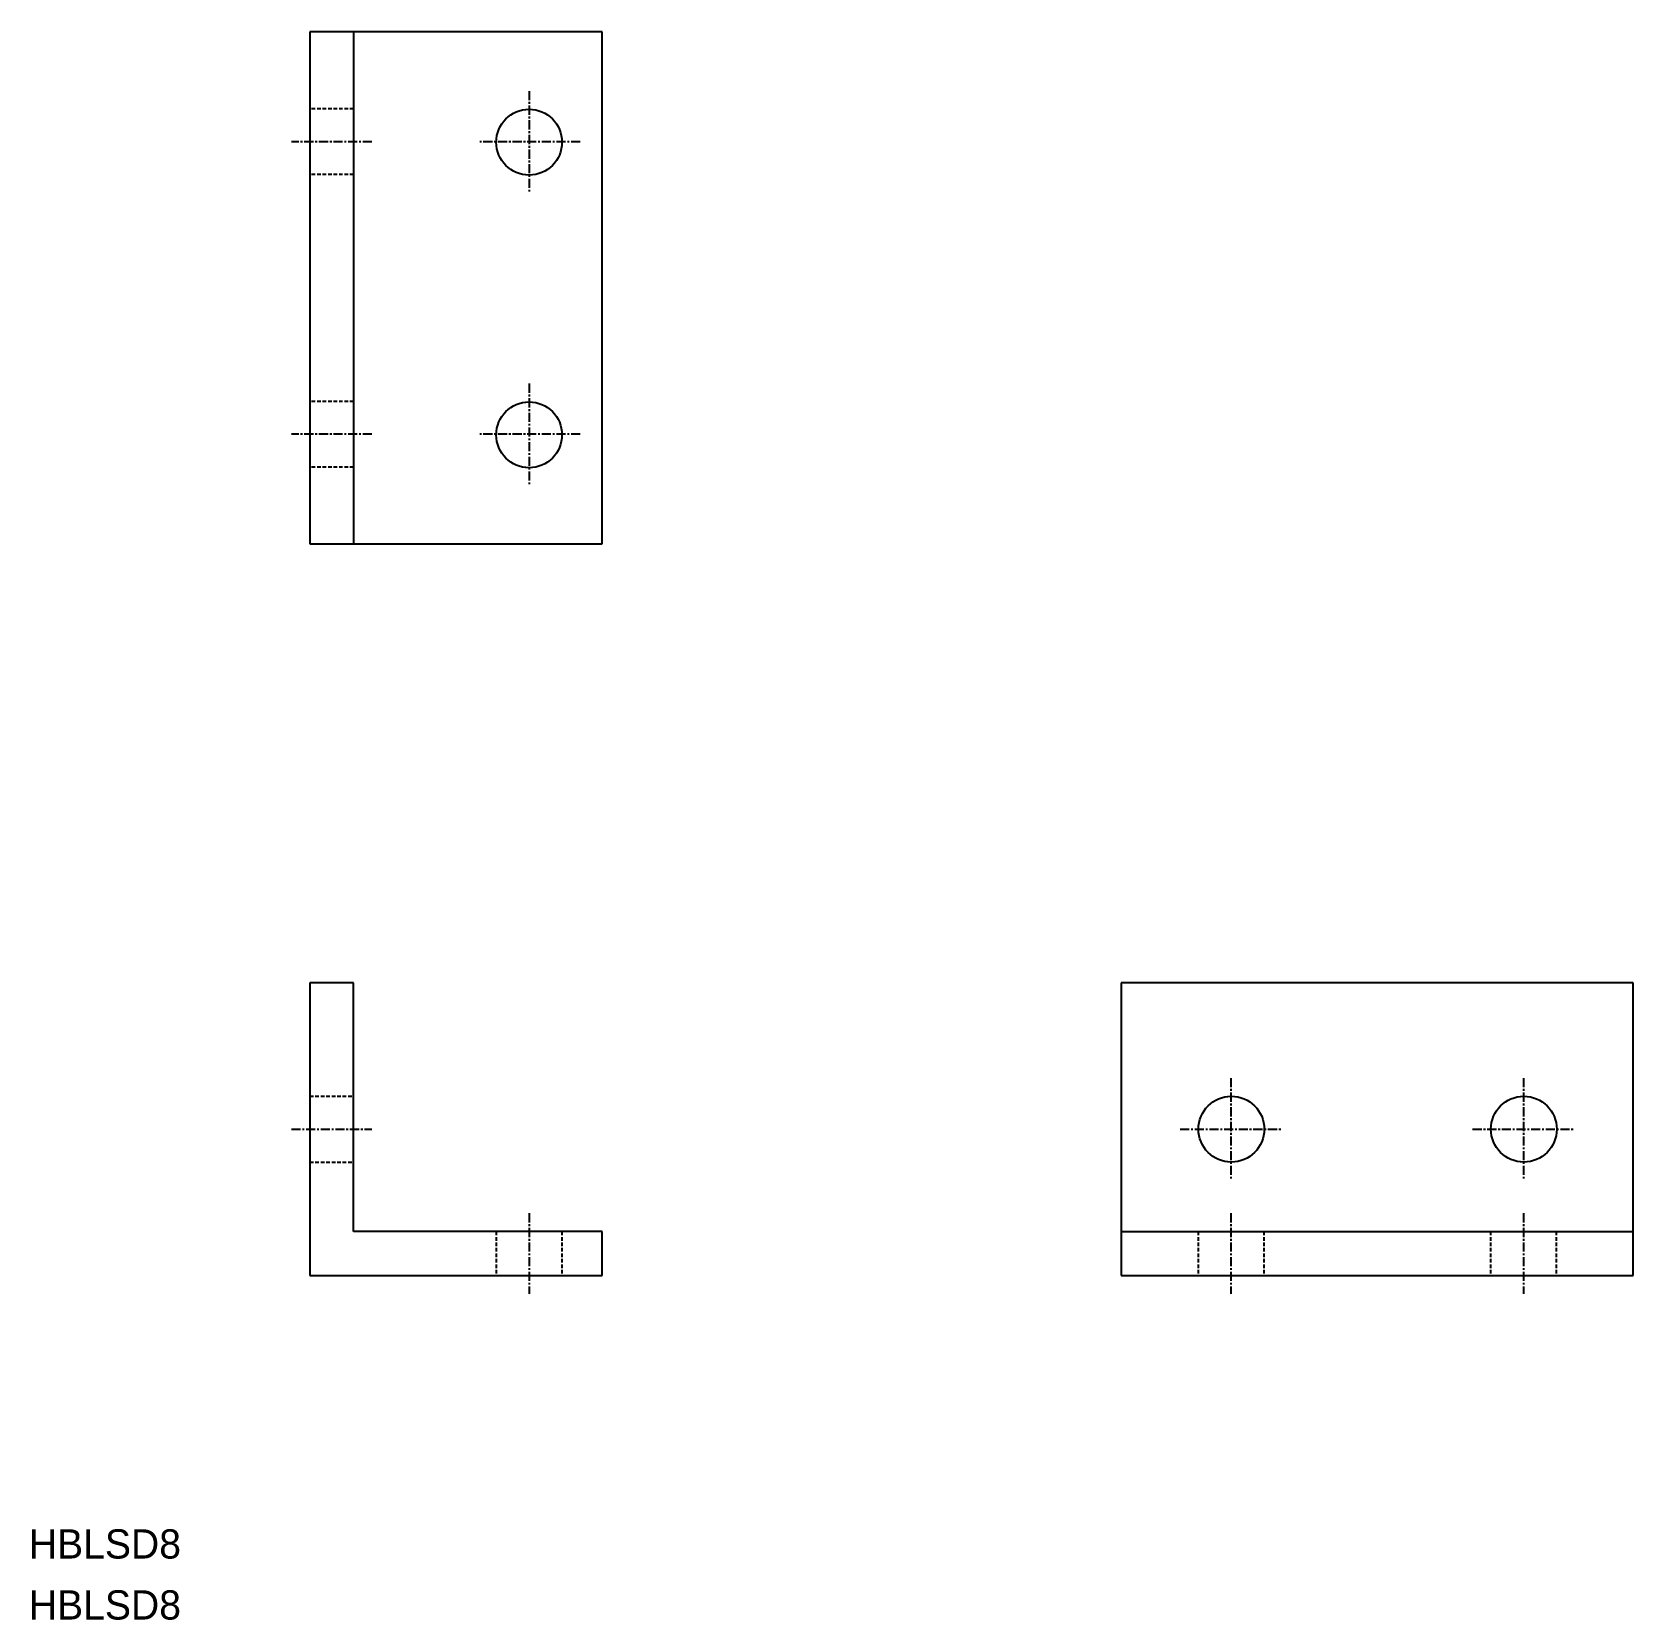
# Model space of a CAD drawing. Extents: x 0 to 219, y 0 to 217.
import ezdxf

# ---------------------------------------------------------------- set-up
doc = ezdxf.new("R2010")
doc.units = 0
doc.linetypes.add('CENTER', pattern=[2, 1.25, -0.25, 0.25, -0.25])
doc.linetypes.add('DASHED', pattern=[0.75, 0.5, -0.25])
doc.layers.get('0').update_dxf_attribs({"linetype": 'CONTINUOUS'})
doc.layers.add('CENTER', color=1, linetype='CENTER')

msp = doc.modelspace()

# ---------------------------------------------------------------- linework, layer by layer
at = {"color": 7, "linetype": 'CONTINUOUS'}
for p, q in [((78.43, 217.05), (38.43, 217.05)), ((38.43, 217.05), (38.43, 147.05)), ((44.43, 217.05), (44.43, 147.05)), ((78.43, 147.05), (78.43, 217.05)), ((78.43, 182.05), (78.43, 182.05)), ((78.43, 164.55), (78.43, 164.55)), ((38.43, 147.05), (78.43, 147.05)), ((38.43, 87.05), (38.43, 47.05)), ((44.43, 87.05), (38.43, 87.05)), ((44.43, 53.05), (44.43, 87.05)), ((149.43, 87.05), (149.43, 47.05)), ((219.43, 87.05), (149.43, 87.05)), ((184.43, 87.05), (184.43, 87.05)), ((201.93, 87.05), (201.93, 87.05)), ((219.43, 47.05), (219.43, 87.05)), ((78.43, 53.05), (44.43, 53.05)), ((78.43, 47.05), (78.43, 53.05)), ((149.43, 53.05), (219.43, 53.05)), ((38.43, 47.05), (78.43, 47.05)), ((149.43, 47.05), (219.43, 47.05))]:
    msp.add_line(p, q, dxfattribs=at)
at = {"color": 3, "linetype": 'DASHED'}
for p, q in [((44.43, 206.55), (38.43, 206.55)), ((44.43, 197.55), (38.43, 197.55)), ((44.43, 166.55), (38.43, 166.55)), ((44.43, 157.55), (38.43, 157.55)), ((38.43, 71.55), (44.39, 71.55)), ((38.43, 62.55), (44.43, 62.55)), ((63.93, 53.05), (63.93, 47.05)), ((72.93, 53.05), (72.93, 47.05)), ((159.93, 53.05), (159.93, 47.05)), ((168.93, 53.05), (168.93, 47.05)), ((199.93, 53.05), (199.93, 47.05)), ((208.93, 53.05), (208.93, 47.05))]:
    msp.add_line(p, q, dxfattribs=at)
at = {"color": 7, "linetype": 'CONTINUOUS'}
for centre in [(68.43, 201.98), (68.43, 161.98), (164.49, 67.05), (204.49, 67.05)]:
    msp.add_circle(centre, 4.5, dxfattribs=at)
at = {"layer": 'CENTER', "color": 1, "linetype": 'CENTER'}
for p, q in [((68.43, 208.98), (68.43, 194.98)), ((46.93, 202.05), (35.93, 202.05)), ((75.42, 202.05), (61.43, 202.05)), ((68.43, 168.98), (68.43, 154.98)), ((46.93, 162.05), (35.93, 162.05)), ((75.42, 162.05), (61.43, 162.05)), ((164.43, 74.04), (164.43, 60.05)), ((204.43, 74.04), (204.43, 60.05)), ((35.93, 67.05), (46.93, 67.05)), ((157.49, 67.05), (171.49, 67.05)), ((197.49, 67.05), (211.49, 67.05)), ((68.43, 55.55), (68.43, 44.55)), ((164.43, 55.55), (164.43, 44.55)), ((204.43, 55.55), (204.43, 44.55))]:
    msp.add_line(p, q, dxfattribs=at)

# ---------------------------------------------------------------- texts
at = {"color": 7, "linetype": 'CONTINUOUS'}
for p in [(0, 8.34), (0, 0)]:
    msp.add_text('HBLSD8', height=4, dxfattribs=at).set_placement(p)

doc.saveas('drawing.dxf')
